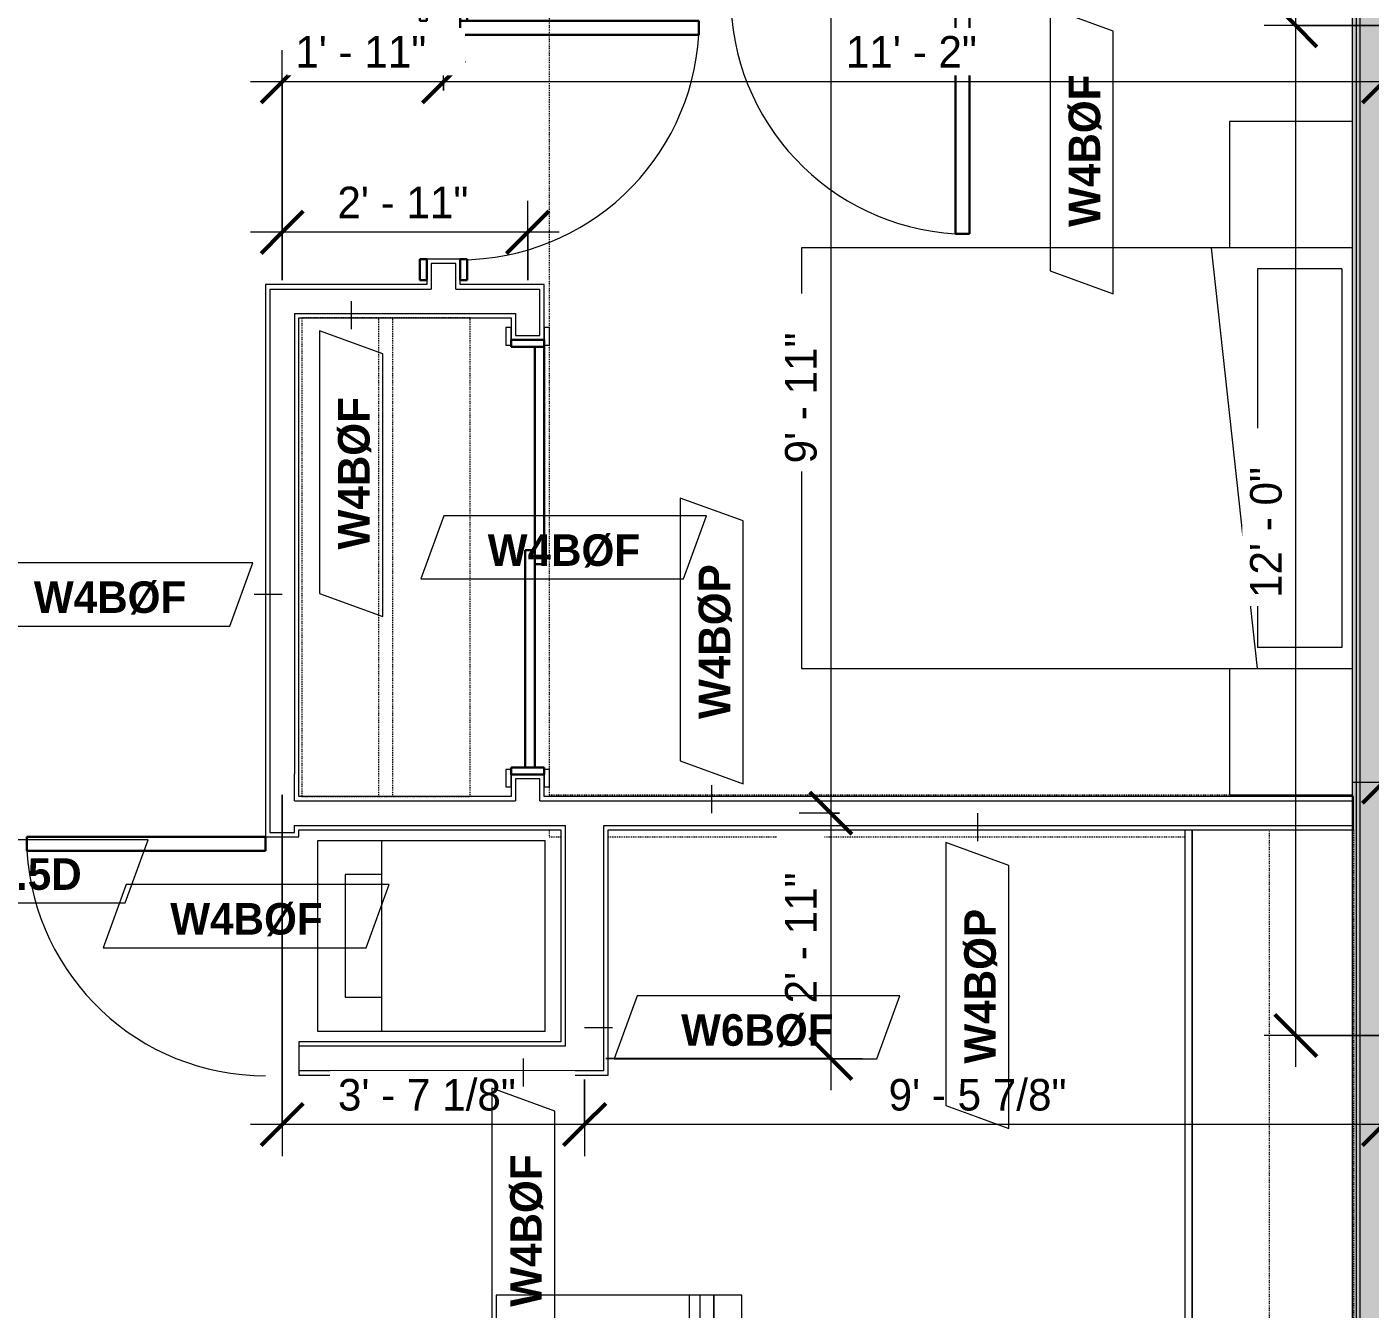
# Model space of a CAD drawing. Header units: inches. Extents: x -4010 to -1872, y 9846 to 12241.
# Drawn here: x -2706.5 to -2515, y 11378.5 to 11561.4 of the extents above; entities that cross this region are included whole.
import ezdxf

# ---------------------------------------------------------------- set-up
doc = ezdxf.new("R2010")
doc.units = ezdxf.units.IN
doc.header["$MEASUREMENT"] = 0
doc.linetypes.add('Dash', pattern=[0.25, 0.125, -0.125])
for name, color, linetype, lineweight in [('0-1', 7, 'Continuous', 5), ('A-ANNO-DIMS', 211, 'Continuous', 9), ('A-ANNO-DIMS-48', 211, 'Continuous', 9), ('A-DOOR-3', 31, 'Continuous', 9), ('A-DOOR-4', 31, 'Continuous', 30), ('A-DOOR-FRAM-3', 31, 'Continuous', 30), ('A-WALL', 113, 'Continuous', 18), ('A-WALL-2', 250, 'Continuous', 18), ('A-WALL-3', 113, 'Continuous', 9), ('A-WALL-IDEN', 211, 'Continuous', 9), ('I-FURN', 30, 'Continuous', 9), ('I-FURN-HDLN', 30, 'Dash', 9), ('I-WALL-1', 21, 'Continuous', 18), ('I-WALL-2', 241, 'Continuous', 5), ('I-WALL-3', 7, 'Continuous', 9), ('P-SANR-FIXT', 6, 'Continuous', 9), ('Q-CASE', 31, 'Continuous', 9), ('Q-CASE-HDLN', 31, 'Dash', 9)]:
    doc.layers.add(name, color=color, linetype=linetype, lineweight=lineweight)
doc.styles.add('Century Gothic', font='ufonts.com_century-gothic.ttf', dxfattribs={"height": 4.5})
doc.styles.add('Century Gothic_B', font='GOTHICB.TTF', dxfattribs={"height": 4.5})
doc.dimstyles.new('OD_1__HACK_2', dxfattribs={"dimscale": 12, "dimtxt": 4.698757, "dimasz": 0.5, "dimexe": 0.375, "dimexo": 0.25, "dimgap": 0.0625, "dimtad": 1, "dimdec": 4, "dimrnd": 0.0625, "dimzin": 3, "dimdsep": 46, "dimlunit": 4, "dimtxsty": 'Century Gothic', "dimblk1": 'OBLIQUE', "dimblk2": 'OBLIQUE', "dimsah": 1, "dimcen": 0.09, "dimdle": 0.375, "dimazin": 0, "dimtfac": 1, "dimtdec": 4, "dimtix": 1, "dimtmove": 0, "dimatfit": 3, "dimfxl": 1, "dimtvp": 1, "dimtfill": 1, "dimfrac": 2, "dimtolj": 1, "dimtzin": 0, "dimarcsym": 2})

# ---------------------------------------------------------------- blocks, each defined once
blk = doc.blocks.new('CTR - 1st Phase - Common Walls_rvt-1-UNITS PLANS - 3RD FLOOR')
at = {"layer": 'I-WALL-1'}
blk.add_hatch(color=256, dxfattribs=at).paths.add_polyline_path([(-2517.56, 11255.64), (-2516.94, 11255.64), (-2516.94, 11640.61), (-2517.56, 11640.61), (-2517.56, 11268)], flags=0)
at = {"layer": 'I-WALL-2'}
for points in [[(-2516.44, 11255.64), (-2516.44, 11641.24), (-2516.94, 11641.24), (-2516.94, 11255.64)], [(-2510.94, 11255.64), (-2510.94, 11641.24), (-2516.44, 11641.24), (-2516.44, 11255.64)]]:
    blk.add_hatch(color=256, dxfattribs=at).paths.add_polyline_path(points, flags=0)
at = {"layer": 'A-WALL-2'}
for p, q in [((-2516.94, 11255.64), (-2516.94, 11640.61)), ((-2516.44, 11255.64), (-2516.44, 11640.61))]:
    blk.add_line(p, q, dxfattribs=at)
at = {"layer": 'I-WALL-3'}
blk.add_line((-2517.56, 11604.49), (-2517.56, 11255.64), dxfattribs=at)
blk = doc.blocks.new('Couch-Both_Arms-Generic - 1-1352606-UNITS PLANS - 3RD FLOOR')
at = {"layer": 'I-FURN'}
for p, q in [((42, 17.5), (-42, 17.5)), ((-42, 17.5), (-42, 13.5)), ((42, 13.5), (42, 17.5)), ((-42, 13.5), (42, 13.5)), ((42, 13.5), (-42, 13.5)), ((-42, 13.5), (-42, 10)), ((42, 10), (42, 13.5)), ((-42, 11.5), (42, 11.5)), ((-42, 10), (-42, -17.5)), ((-42, 10), (42, 10)), ((-36, -17.5), (-36, 10)), ((36, 10), (36, -17.5)), ((42, -17.5), (42, 10)), ((-42, -17.5), (-36, -17.5)), ((-36, -17.5), (-36, -18.5)), ((-36, -18.5), (36, -18.5)), ((36, -18.5), (36, -17.5)), ((36, -17.5), (42, -17.5))]:
    blk.add_line(p, q, dxfattribs=at)
blk = doc.blocks.new('SLIDING - FLUSH - 5-0 x 6-8-3934327-UNITS PLANS - 3RD FLOOR')
at = {"layer": 'A-DOOR-3'}
for p, q in [((-30.25, 3), (-32.75, 3)), ((-32.75, 3), (-32.75, 2.25)), ((-32.75, 2.25), (-30.25, 2.25)), ((-30.25, 2.25), (-30.25, 3)), ((30.25, 3), (30.25, 2.25)), ((32.75, 3), (30.25, 3)), ((30.25, 2.25), (32.75, 2.25)), ((32.75, 2.25), (32.75, 3)), ((-30.25, -2.5), (-32.75, -2.5)), ((-32.75, -2.5), (-32.75, -3.25)), ((-32.75, -3.25), (-30.25, -3.25)), ((-30.25, -3.25), (-30.25, -2.5)), ((32.75, -2.5), (30.25, -2.5)), ((30.25, -2.5), (30.25, -3.25)), ((30.25, -3.25), (32.75, -3.25)), ((32.75, -3.25), (32.75, -2.5))]:
    blk.add_line(p, q, dxfattribs=at)
at = {"layer": 'A-DOOR-4'}
for p, q in [((1, 2.25), (-30, 2.25)), ((-30, 2.25), (-30, 0.88)), ((1, 0.88), (1, 2.25)), ((-30, 0.88), (1, 0.88)), ((30, 0.88), (-1, 0.88)), ((-1, 0.88), (-1, -0.5)), ((30, -0.5), (30, 0.88)), ((-1, -0.5), (30, -0.5))]:
    blk.add_line(p, q, dxfattribs=at)
at = {"layer": 'A-DOOR-FRAM-3'}
for p, q in [((-30, 2.25), (-31, 2.25)), ((-31, 2.25), (-31, -2.5)), ((-30, -2.5), (-30, 2.25)), ((31, 2.25), (30, 2.25)), ((30, 2.25), (30, -2.5)), ((31, -2.5), (31, 2.25)), ((-31, -2.5), (-30, -2.5)), ((30, -2.5), (31, -2.5))]:
    blk.add_line(p, q, dxfattribs=at)
blk = doc.blocks.new('SWING - SINGLE - FLUSH - 2-10 x 6-8 - PRIVACY-3199405-UNITS PLANS - 3RD FLOOR')
at = {"layer": 'A-DOOR-3'}
blk.add_arc((17, -2.37), 34.07, 180, 266.6343, dxfattribs=at)
at = {"layer": 'A-DOOR-4'}
for p, q in [((15, -2.37), (15, -36.38)), ((17, -2.37), (15, -2.37)), ((17, -2.37), (17, -36.38)), ((17, -36.38), (15, -36.38))]:
    blk.add_line(p, q, dxfattribs=at)
at = {"layer": 'A-DOOR-FRAM-3'}
for p, q in [((-20, 2.38), (-20, 3.38)), ((-20, 3.38), (-17, 3.38)), ((-17, 2.38), (-20, 2.38)), ((-17, 3.38), (-17, 2.38)), ((17, 2.38), (17, 3.38)), ((17, 3.38), (20, 3.38)), ((20, 2.38), (17, 2.38)), ((20, 3.38), (20, 2.38)), ((-20, -2.37), (-17, -2.37)), ((-20, -3.37), (-20, -2.37)), ((-17, -3.37), (-20, -3.37)), ((-17, -2.37), (-17, -3.37)), ((17, -2.37), (20, -2.37)), ((17, -3.37), (17, -2.37)), ((20, -3.37), (17, -3.37)), ((20, -2.37), (20, -3.37))]:
    blk.add_line(p, q, dxfattribs=at)
blk = doc.blocks.new('OD_CW_Closet - OD_CW_Closet-3786619-UNITS PLANS - 3RD FLOOR')
at = {"layer": 'Q-CASE-HDLN'}
for p, q in [((68.99, 24), (0.74, 24)), ((0.74, 24), (0.74, 0)), ((68.99, 0), (68.99, 24)), ((0.74, 13), (68.99, 13)), ((0.74, 11), (68.99, 11)), ((0.74, 0), (68.99, 0))]:
    blk.add_line(p, q, dxfattribs=at)
blk = doc.blocks.new('SWING - SINGLE - FLUSH - 34_ x 80_ - OFFSET PIVOT DOOR AT WASHER_DRYER-3629691-UNITS PLANS - 3RD FLOOR')
at = {"layer": 'A-DOOR-3'}
blk.add_arc((17, 2.37), 34.07, 93.3657, 180, dxfattribs=at)
at = {"layer": 'A-DOOR-4'}
for p, q in [((15, 2.37), (15, 36.38)), ((17, 36.38), (15, 36.38)), ((17, 2.37), (17, 36.38)), ((17, 2.37), (15, 2.37))]:
    blk.add_line(p, q, dxfattribs=at)
blk = doc.blocks.new('Bed-Standard - Queen 60_ x 79_-V40-UNITS PLANS - 3RD FLOOR')
at = {"layer": 'I-FURN'}
for p, q in [((-19.31, 37.2), (-19.31, -41.3)), ((40.69, -41.3), (40.69, 37.2)), ((-16.31, 35.7), (-16.31, 23.7)), ((-16.31, 35.7), (37.69, 35.7)), ((37.69, 35.7), (37.69, 23.7)), ((40.69, 23.7), (-19.31, 17.13)), ((-16.31, 23.7), (37.69, 23.7)), ((-19.31, -41.3), (40.69, -41.3))]:
    blk.add_line(p, q, dxfattribs=at)
at = {"layer": 'I-FURN-HDLN'}
for p, q in [((58.69, -77.3), (58.69, 37.2)), ((64.69, -68.86), (64.69, 13.39)), ((-55.31, -17.36), (-55.31, -51.36)), ((64.69, -77.3), (64.69, -75.61)), ((-55.31, -77.3), (-7.94, -77.3)), ((-5.44, -77.3), (55.06, -77.3)), ((57.56, -77.3), (58.94, -77.3)), ((63.69, -77.3), (64.69, -77.3))]:
    blk.add_line(p, q, dxfattribs=at)
blk = doc.blocks.new('Stacked Washer and Dryer - 26_x25_ - Private-3627842-UNITS PLANS - 3RD FLOOR')
at = {"layer": 'P-SANR-FIXT'}
for p, q in [((0, 13.625), (32.4375, 13.625)), ((0, 13.625), (0, -13.625)), ((23.34375, -13.625), (23.34375, 13.625)), ((32.4375, 13.625), (32.4375, -13.625)), ((28.53125, 8.75), (23.34375, 8.75)), ((28.53125, -8.75), (28.53125, 8.75)), ((23.34375, -8.75), (28.53125, -8.75)), ((32.4375, -13.625), (0, -13.625))]:
    blk.add_line(p, q, dxfattribs=at)
blk = doc.blocks.new('Table-Night Stand - 18_ x 18_ x 24_-V41-UNITS PLANS - 3RD FLOOR')
at = {"layer": 'I-FURN'}
for p, q in [((18.15, 0), (18.15, 17.5)), ((0.15, 0), (18.15, 0))]:
    blk.add_line(p, q, dxfattribs=at)
blk = doc.blocks.new('Table-Night Stand - 18_ x 18_ x 24_-V42-UNITS PLANS - 3RD FLOOR')
at = {"layer": 'I-FURN'}
for p, q in [((0.15, 17.5), (0.15, 0)), ((0.15, 0), (18.15, 0))]:
    blk.add_line(p, q, dxfattribs=at)
blk = doc.blocks.new('OD_CW_Base Cabinet - OD_CW_Base Cabinet-V48-UNITS PLANS - 3RD FLOOR')
at = {"layer": 'Q-CASE'}
for p, q in [((0.74, -23.81), (0.74, 0)), ((0.74, 0), (191.34, 0)), ((0.74, -1), (0.74, 0)), ((0.74, 0), (191.34, 0)), ((191.34, -1), (0.74, -1)), ((0.74, -23.81), (0.74, -1)), ((0.74, -1), (191.34, -1))]:
    blk.add_line(p, q, dxfattribs=at)
blk = doc.blocks.new('OD_CW_Upper Cabinet - OD_CW_Upper Cabinet-3856839-UNITS PLANS - 3RD FLOOR')
at = {"layer": 'Q-CASE-HDLN'}
for p, q in [((0.74, -24), (0.74, -12)), ((0.74, -12), (191.34, -12)), ((191.34, -12), (191.34, -24)), ((191.34, -24), (0.74, -24))]:
    blk.add_line(p, q, dxfattribs=at)
blk = doc.blocks.new('DIMBLOCK13-UNITS PLANS - 3RD FLOOR')
at = {"layer": 'A-ANNO-DIMS-48'}
for p, q in [((-2513.12, 11525.48), (-2513.12, 11449.16)), ((-2513.12, 11453.66), (-2513.12, 11525.48)), ((-2435.94, 11454.91), (-2435.94, 11449.16)), ((-2435.94, 11453.66), (-2435.94, 11454.91)), ((-2517.62, 11453.66), (-2435.94, 11453.66))]:
    blk.add_line(p, q, dxfattribs=at)
at = {"layer": 'A-ANNO-DIMS-48', "lineweight": 50}
for p, q in [((-2513.12, 11453.66), (-2510.12, 11456.66)), ((-2435.94, 11453.66), (-2432.94, 11456.66)), ((-2513.12, 11453.66), (-2516.12, 11450.66)), ((-2435.94, 11453.66), (-2438.94, 11450.66))]:
    blk.add_line(p, q, dxfattribs=at)
at = {"layer": 'A-ANNO-DIMS-48', "color": 0, "insert": (-2489.89, 11460.18), "char_height": 4.5, "width": 36.8741, "attachment_point": 1, "line_spacing_factor": 0.984502, "style": 'Century Gothic', "bg_fill": 3, "box_fill_scale": 1.25, "bg_fill_color": 256, "bg_fill_true_color": 13158600, "bg_fill_transparency": 0}
blk.add_mtext('6\' - 5 3/16"', dxfattribs=at)
blk = doc.blocks.new('_Oblique')
at = {"color": 0, "linetype": 'ByBlock', "lineweight": -2}
blk.add_line((-0.5, -0.5), (0.5, 0.5), dxfattribs=at)
blk = doc.blocks.new('DIMBLOCK15-UNITS PLANS - 3RD FLOOR')
at = {"layer": 'A-ANNO-DIMS-48'}
for p, q in [((-2525.61, 11413.05), (-2525.61, 11566.05)), ((-2511.69, 11561.55), (-2530.11, 11561.55)), ((-2525.61, 11561.55), (-2511.69, 11561.55)), ((-2511.69, 11417.55), (-2530.11, 11417.55)), ((-2525.61, 11417.55), (-2511.69, 11417.55))]:
    blk.add_line(p, q, dxfattribs=at)
at = {"layer": 'A-ANNO-DIMS-48', "lineweight": 50}
for p, q in [((-2525.61, 11561.55), (-2528.61, 11564.55)), ((-2525.61, 11561.55), (-2522.61, 11558.55)), ((-2525.61, 11417.55), (-2528.61, 11420.55)), ((-2525.61, 11417.55), (-2522.61, 11414.55))]:
    blk.add_line(p, q, dxfattribs=at)
at = {"layer": 'A-ANNO-DIMS-48', "color": 0, "insert": (-2532.13, 11479.93), "char_height": 4.5, "width": 23.091, "attachment_point": 1, "rotation": 90, "line_spacing_factor": 0.984502, "style": 'Century Gothic', "bg_fill": 3, "box_fill_scale": 1.25, "bg_fill_color": 256, "bg_fill_true_color": 13158600, "bg_fill_transparency": 0}
blk.add_mtext('12\' - 0"', dxfattribs=at)
blk = doc.blocks.new('DIMBLOCK133-UNITS PLANS - 3RD FLOOR')
at = {"layer": 'A-ANNO-DIMS-48', "lineweight": 50}
for p, q in [((-2591.91, 11568.24), (-2594.91, 11571.24)), ((-2591.91, 11568.24), (-2588.91, 11565.24)), ((-2591.91, 11449.24), (-2594.91, 11452.24)), ((-2591.91, 11449.24), (-2588.91, 11446.24))]:
    blk.add_line(p, q, dxfattribs=at)
at = {"layer": 'A-ANNO-DIMS-48'}
for p, q in [((-2590.66, 11568.24), (-2596.41, 11568.24)), ((-2591.91, 11568.24), (-2591.91, 11449.24)), ((-2591.91, 11568.24), (-2590.66, 11568.24)), ((-2590.66, 11449.24), (-2596.41, 11449.24)), ((-2591.91, 11449.24), (-2590.66, 11449.24))]:
    blk.add_line(p, q, dxfattribs=at)
at = {"layer": 'A-ANNO-DIMS-48', "color": 0, "insert": (-2598.43, 11499.12), "char_height": 4.5, "width": 23.091, "attachment_point": 1, "rotation": 90, "line_spacing_factor": 0.984502, "style": 'Century Gothic', "bg_fill": 3, "box_fill_scale": 1.25, "bg_fill_color": 256, "bg_fill_true_color": 13158600, "bg_fill_transparency": 0}
blk.add_mtext('9\' - 11"', dxfattribs=at)
blk = doc.blocks.new('DIMBLOCK134-UNITS PLANS - 3RD FLOOR')
at = {"layer": 'A-ANNO-DIMS-48', "lineweight": 50}
for p, q in [((-2591.91, 11449.24), (-2594.91, 11452.24)), ((-2591.91, 11449.24), (-2588.91, 11446.24)), ((-2591.91, 11414.24), (-2594.91, 11417.24)), ((-2591.91, 11414.24), (-2588.91, 11411.24))]:
    blk.add_line(p, q, dxfattribs=at)
at = {"layer": 'A-ANNO-DIMS-48'}
for p, q in [((-2590.66, 11449.24), (-2596.41, 11449.24)), ((-2591.91, 11449.24), (-2591.91, 11409.74)), ((-2591.91, 11449.24), (-2590.66, 11449.24)), ((-2624, 11414.24), (-2587.41, 11414.24)), ((-2591.91, 11414.24), (-2624, 11414.24))]:
    blk.add_line(p, q, dxfattribs=at)
at = {"layer": 'A-ANNO-DIMS-48', "color": 0, "insert": (-2598.43, 11422.12), "char_height": 4.5, "width": 23.091, "attachment_point": 1, "rotation": 90, "line_spacing_factor": 0.984502, "style": 'Century Gothic', "bg_fill": 3, "box_fill_scale": 1.25, "bg_fill_color": 256, "bg_fill_true_color": 13158600, "bg_fill_transparency": 0}
blk.add_mtext('2\' - 11"', dxfattribs=at)
blk = doc.blocks.new('DIMBLOCK135-UNITS PLANS - 3RD FLOOR')
at = {"layer": 'A-ANNO-DIMS-48'}
for p, q in [((-2670.12, 11525.24), (-2670.12, 11536.58)), ((-2635.12, 11525.24), (-2635.12, 11536.58)), ((-2630.62, 11532.08), (-2674.62, 11532.08)), ((-2670.12, 11532.08), (-2670.12, 11525.24)), ((-2635.12, 11532.08), (-2635.12, 11525.24))]:
    blk.add_line(p, q, dxfattribs=at)
at = {"layer": 'A-ANNO-DIMS-48', "lineweight": 50}
for p, q in [((-2670.12, 11532.08), (-2667.12, 11535.08)), ((-2635.12, 11532.08), (-2632.12, 11535.08)), ((-2670.12, 11532.08), (-2673.12, 11529.08)), ((-2635.12, 11532.08), (-2638.12, 11529.08))]:
    blk.add_line(p, q, dxfattribs=at)
at = {"layer": 'A-ANNO-DIMS-48', "color": 0, "insert": (-2662.25, 11538.59), "char_height": 4.5, "width": 23.091, "attachment_point": 1, "line_spacing_factor": 0.984502, "style": 'Century Gothic', "bg_fill": 3, "box_fill_scale": 1.25, "bg_fill_color": 256, "bg_fill_true_color": 13158600, "bg_fill_transparency": 0}
blk.add_mtext('2\' - 11"', dxfattribs=at)
blk = doc.blocks.new('DIMBLOCK136-UNITS PLANS - 3RD FLOOR')
at = {"layer": 'A-ANNO-DIMS-48'}
for p, q in [((-2627, 11411.24), (-2627, 11400.33)), ((-2627, 11404.83), (-2627, 11411.24)), ((-2513.12, 11403.58), (-2513.12, 11409.33)), ((-2508.62, 11404.83), (-2627, 11404.83)), ((-2513.12, 11404.83), (-2513.12, 11403.58))]:
    blk.add_line(p, q, dxfattribs=at)
at = {"layer": 'A-ANNO-DIMS-48', "lineweight": 50}
for p, q in [((-2627, 11404.83), (-2624, 11407.83)), ((-2513.12, 11404.83), (-2510.12, 11407.83)), ((-2627, 11404.83), (-2630, 11401.83)), ((-2513.12, 11404.83), (-2516.12, 11401.83))]:
    blk.add_line(p, q, dxfattribs=at)
at = {"layer": 'A-ANNO-DIMS-48', "color": 0, "insert": (-2583.67, 11411.34), "char_height": 4.5, "width": 32.6676, "attachment_point": 1, "line_spacing_factor": 0.984502, "style": 'Century Gothic', "bg_fill": 3, "box_fill_scale": 1.25, "bg_fill_color": 256, "bg_fill_true_color": 13158600, "bg_fill_transparency": 0}
blk.add_mtext('9\' - 5 7/8"', dxfattribs=at)
blk = doc.blocks.new('DIMBLOCK137-UNITS PLANS - 3RD FLOOR')
at = {"layer": 'A-ANNO-DIMS-48'}
for p, q in [((-2670.12, 11451.86), (-2670.12, 11400.33)), ((-2670.12, 11404.83), (-2670.12, 11451.86)), ((-2627, 11411.24), (-2627, 11400.33)), ((-2627, 11404.83), (-2627, 11411.24)), ((-2627, 11404.83), (-2674.62, 11404.83))]:
    blk.add_line(p, q, dxfattribs=at)
at = {"layer": 'A-ANNO-DIMS-48', "lineweight": 50}
for p, q in [((-2670.12, 11404.83), (-2667.12, 11407.83)), ((-2627, 11404.83), (-2624, 11407.83)), ((-2670.12, 11404.83), (-2673.12, 11401.83)), ((-2627, 11404.83), (-2630, 11401.83))]:
    blk.add_line(p, q, dxfattribs=at)
at = {"layer": 'A-ANNO-DIMS-48', "color": 0, "insert": (-2662.17, 11411.34), "char_height": 4.5, "width": 32.6676, "attachment_point": 1, "line_spacing_factor": 0.984502, "style": 'Century Gothic', "bg_fill": 3, "box_fill_scale": 1.25, "bg_fill_color": 256, "bg_fill_true_color": 13158600, "bg_fill_transparency": 0}
blk.add_mtext('3\' - 7 1/8"', dxfattribs=at)
blk = doc.blocks.new('DIMBLOCK138-UNITS PLANS - 3RD FLOOR')
at = {"layer": 'A-ANNO-DIMS-48'}
for p, q in [((-2647.12, 11552.32), (-2647.12, 11558.06)), ((-2513.12, 11552.32), (-2513.12, 11558.06)), ((-2508.62, 11553.56), (-2647.12, 11553.56)), ((-2647.12, 11553.56), (-2647.12, 11552.32)), ((-2513.12, 11553.56), (-2513.12, 11552.32))]:
    blk.add_line(p, q, dxfattribs=at)
at = {"layer": 'A-ANNO-DIMS-48', "lineweight": 50}
for p, q in [((-2647.12, 11553.56), (-2644.12, 11556.56)), ((-2513.12, 11553.56), (-2510.12, 11556.56)), ((-2647.12, 11553.56), (-2650.12, 11550.56)), ((-2513.12, 11553.56), (-2516.12, 11550.56))]:
    blk.add_line(p, q, dxfattribs=at)
at = {"layer": 'A-ANNO-DIMS-48', "color": 0, "insert": (-2589.75, 11560.08), "char_height": 4.5, "width": 23.091, "attachment_point": 1, "line_spacing_factor": 0.984502, "style": 'Century Gothic', "bg_fill": 3, "box_fill_scale": 1.25, "bg_fill_color": 256, "bg_fill_true_color": 13158600, "bg_fill_transparency": 0}
blk.add_mtext('11\' - 2"', dxfattribs=at)
blk = doc.blocks.new('DIMBLOCK139-UNITS PLANS - 3RD FLOOR')
at = {"layer": 'A-ANNO-DIMS-48'}
for p, q in [((-2670.12, 11525.24), (-2670.12, 11558.06)), ((-2647.12, 11552.32), (-2647.12, 11558.06)), ((-2647.12, 11553.56), (-2674.62, 11553.56)), ((-2670.12, 11553.56), (-2670.12, 11525.24)), ((-2647.12, 11553.56), (-2647.12, 11552.32))]:
    blk.add_line(p, q, dxfattribs=at)
at = {"layer": 'A-ANNO-DIMS-48', "lineweight": 50}
for p, q in [((-2670.12, 11553.56), (-2667.12, 11556.56)), ((-2647.12, 11553.56), (-2644.12, 11556.56)), ((-2670.12, 11553.56), (-2673.12, 11550.56)), ((-2647.12, 11553.56), (-2650.12, 11550.56))]:
    blk.add_line(p, q, dxfattribs=at)
at = {"layer": 'A-ANNO-DIMS-48', "color": 0, "insert": (-2668.25, 11560.08), "char_height": 4.5, "width": 23.091, "attachment_point": 1, "line_spacing_factor": 0.984502, "style": 'Century Gothic', "bg_fill": 3, "box_fill_scale": 1.25, "bg_fill_color": 256, "bg_fill_true_color": 13158600, "bg_fill_transparency": 0}
blk.add_mtext('1\' - 11"', dxfattribs=at)
blk = doc.blocks.new('Wall Tag - Arch Wall-3956453-UNITS PLANS - 3RD FLOOR')
at = {"layer": 'A-WALL-IDEN'}
for p, q in [((-0.3561, 0.0937), (-0.4244, -0.0937)), ((0.4244, 0.0937), (-0.3561, 0.0937)), ((0.3561, -0.0937), (0.4244, 0.0937)), ((-0.4244, -0.0937), (0.3561, -0.0937))]:
    blk.add_line(p, q, dxfattribs=at)

msp = doc.modelspace()

# ---------------------------------------------------------------- linework, layer by layer
at = {"layer": 'A-WALL'}
for p, q in [((-2645.37374, 11527.61899), (-2648.87374, 11527.61899)), ((-2648.87374, 11527.61899), (-2648.87374, 11523.99399)), ((-2645.37374, 11523.99399), (-2645.37374, 11527.61899)), ((-2671.87374, 11523.99399), (-2671.87374, 11454.8644)), ((-2671.87374, 11523.99399), (-2648.87374, 11523.99399)), ((-2645.37374, 11523.99399), (-2633.37374, 11523.99399)), ((-2633.37374, 11517.36899), (-2633.37374, 11523.99399)), ((-2668.37374, 11520.49399), (-2668.37374, 11454.8644)), ((-2668.37374, 11520.49399), (-2636.87374, 11520.49399)), ((-2636.87374, 11520.49399), (-2636.87374, 11517.36899)), ((-2636.87374, 11517.36899), (-2633.37374, 11517.36899)), ((-2671.87374, 11454.8644), (-2671.87374, 11446.49399)), ((-2668.37374, 11450.99399), (-2668.37374, 11454.8644)), ((-2636.87374, 11454.11899), (-2636.87374, 11450.99399)), ((-2633.37374, 11454.11899), (-2636.87374, 11454.11899)), ((-2633.37374, 11450.99399), (-2633.37374, 11454.11899)), ((-2668.37374, 11450.99399), (-2636.87374, 11450.99399)), ((-2633.37374, 11450.99399), (-2517.37374, 11450.99399)), ((-2671.87374, 11446.49399), (-2668.37374, 11446.49399)), ((-2668.37374, 11446.49399), (-2668.37374, 11447.49399)), ((-2668.37374, 11447.49399), (-2629.74874, 11447.49399)), ((-2629.74874, 11415.99399), (-2629.74874, 11447.49399)), ((-2624.24874, 11447.49399), (-2517.37374, 11447.49399)), ((-2624.24874, 11412.49399), (-2624.24874, 11447.49399)), ((-2629.74874, 11415.99399), (-2667.74874, 11415.99399)), ((-2624.24874, 11412.49399), (-2667.74874, 11412.49399))]:
    msp.add_line(p, q, dxfattribs=at)
at = {"layer": 'A-WALL-3'}
for p, q in [((-2649.49874, 11528.24399), (-2649.49874, 11524.61899)), ((-2644.74874, 11528.24399), (-2649.49874, 11528.24399)), ((-2644.74874, 11524.61899), (-2644.74874, 11528.24399)), ((-2672.49874, 11524.61899), (-2672.49874, 11454.8644)), ((-2649.49874, 11524.61899), (-2672.49874, 11524.61899)), ((-2632.74874, 11524.61899), (-2644.74874, 11524.61899)), ((-2632.74874, 11516.74399), (-2632.74874, 11524.61899)), ((-2667.74874, 11454.8644), (-2667.74874, 11519.86899)), ((-2667.74874, 11519.86899), (-2637.49874, 11519.86899)), ((-2637.49874, 11519.86899), (-2637.49874, 11516.74399)), ((-2637.49874, 11516.74399), (-2632.74874, 11516.74399)), ((-2672.49874, 11454.8644), (-2672.49874, 11445.86899)), ((-2667.74874, 11451.61899), (-2667.74874, 11454.8644)), ((-2637.49874, 11454.74399), (-2637.49874, 11451.61899)), ((-2632.74874, 11454.74399), (-2637.49874, 11454.74399)), ((-2632.74874, 11451.61899), (-2632.74874, 11454.74399)), ((-2637.49874, 11451.61899), (-2667.74874, 11451.61899)), ((-2517.37374, 11451.61899), (-2632.74874, 11451.61899)), ((-2517.37374, 11446.86899), (-2517.37374, 11451.61899)), ((-2667.74874, 11445.86899), (-2667.74874, 11446.86899)), ((-2667.74874, 11446.86899), (-2630.37374, 11446.86899)), ((-2630.37374, 11446.86899), (-2630.37374, 11416.61899)), ((-2623.62374, 11446.86899), (-2517.37374, 11446.86899)), ((-2623.62374, 11411.86899), (-2623.62374, 11446.86899)), ((-2672.49874, 11445.86899), (-2667.74874, 11445.86899)), ((-2630.37374, 11416.61899), (-2667.74874, 11416.61899)), ((-2667.74874, 11416.61899), (-2667.74874, 11411.86899)), ((-2667.74874, 11411.86899), (-2623.62374, 11411.86899))]:
    msp.add_line(p, q, dxfattribs=at)
at = {"layer": 'A-WALL-IDEN'}
for p, q in [((-2670.12374, 11480.42766), (-2674.10104, 11480.42766)), ((-2571.0123, 11449.24399), (-2571.0123, 11445.26668))]:
    msp.add_line(p, q, dxfattribs=at)

# ---------------------------------------------------------------- block references
at = {"layer": '0-1'}
msp.add_blockref('CTR - 1st Phase - Common Walls_rvt-1-UNITS PLANS - 3RD FLOOR', (0, 0), dxfattribs=at)
at = {"layer": 'A-DOOR-3'}
msp.add_blockref('SWING - SINGLE - FLUSH - 2-10 x 6-8 - PRIVACY-3199405-UNITS PLANS - 3RD FLOOR', (-2589.12374, 11568.24399), dxfattribs=at)
for name, p, rotation in [('SWING - SINGLE - FLUSH - 2-10 x 6-8 - PRIVACY-3199405-UNITS PLANS - 3RD FLOOR', (-2647.12374, 11545.24399), 90.00000000003253), ('SLIDING - FLUSH - 5-0 x 6-8-3934327-UNITS PLANS - 3RD FLOOR', (-2634.99874, 11485.74399), 270.0000000000442), ('SWING - SINGLE - FLUSH - 34_ x 80_ - OFFSET PIVOT DOOR AT WASHER_DRYER-3629691-UNITS PLANS - 3RD FLOOR', (-2670.12374, 11428.86899), 89.99999999997807)]:
    msp.add_blockref(name, p, dxfattribs=dict(at, rotation=rotation))
at = {"layer": 'A-WALL-IDEN', "xscale": 47.99999999999997, "yscale": 47.99999999999997, "zscale": 47.99999999999997, "rotation": 89.99999999999991}
for p in [(-2660.28821, 11497.66912), (-2608.87515, 11473.81885)]:
    msp.add_blockref('Wall Tag - Arch Wall-3956453-UNITS PLANS - 3RD FLOOR', p, dxfattribs=at)
at = {"layer": 'A-WALL-IDEN', "xscale": 47.99999999999997, "yscale": 47.99999999999997, "zscale": 47.99999999999997}
for p in [(-2629.99671, 11487.13832), (-2694.6986, 11480.42766), (-2709.59671, 11440.9394)]:
    msp.add_blockref('Wall Tag - Arch Wall-3956453-UNITS PLANS - 3RD FLOOR', p, dxfattribs=at)
at = {"layer": 'I-FURN'}
for name, p, rotation in [('Bed-Standard - Queen 60_ x 79_-V40-UNITS PLANS - 3RD FLOOR', (-2554.76474, 11510.55751), 270.0000000000284), ('Table-Night Stand - 18_ x 18_ x 24_-V42-UNITS PLANS - 3RD FLOOR', (-2535.05982, 11548.01598), 270.0000000000284), ('Table-Night Stand - 18_ x 18_ x 24_-V41-UNITS PLANS - 3RD FLOOR', (-2535.05982, 11470.01598), 270.0000000000284), ('Couch-Both_Arms-Generic - 1-1352606-UNITS PLANS - 3RD FLOOR', (-2622.09874, 11338.51918), 269.9999999999797)]:
    msp.add_blockref(name, p, dxfattribs=dict(at, rotation=rotation))
at = {"layer": 'P-SANR-FIXT', "rotation": 180}
msp.add_blockref('Stacked Washer and Dryer - 26_x25_ - Private-3627842-UNITS PLANS - 3RD FLOOR', (-2632.62374, 11431.74399), dxfattribs=at)
at = {"layer": 'Q-CASE'}
for name, p, rotation in [('OD_CW_Closet - OD_CW_Closet-3786619-UNITS PLANS - 3RD FLOOR', (-2643.33506, 11450.88128), 90.00000000002026), ('OD_CW_Base Cabinet - OD_CW_Base Cabinet-V48-UNITS PLANS - 3RD FLOOR', (-2541.37374, 11255.53128), 90.0000000000046), ('OD_CW_Upper Cabinet - OD_CW_Upper Cabinet-3856839-UNITS PLANS - 3RD FLOOR', (-2541.37374, 11255.53128), 89.9999999999841)]:
    msp.add_blockref(name, p, dxfattribs=dict(at, rotation=rotation))

# ---------------------------------------------------------------- texts
at = {"layer": 'A-WALL-IDEN', "char_height": 4.5, "attachment_point": 1, "rotation": 90, "style": 'Century Gothic_B'}
for s, insert, width in [('W4BØF', (-2662.15951, 11486.84524), 26.058), ('W4BØP', (-2610.74645, 11462.67371), 26.8155)]:
    msp.add_mtext(s, dxfattribs=dict(at, insert=insert, width=width))
at = {"layer": 'A-WALL-IDEN', "char_height": 4.5, "attachment_point": 1, "style": 'Century Gothic_B'}
for s, insert, width in [('W4BØF', (-2640.82059, 11489.00962), 26.058), ('W4BØF', (-2705.52248, 11482.29896), 26.058), ('W6P.5D', (-2721.11036, 11442.8107), 27.7245)]:
    msp.add_mtext(s, dxfattribs=dict(at, insert=insert, width=width))

# ---------------------------------------------------------------- next in the draw order: dimensions: what is measured, and where the dimension line sits
at = {"layer": 'A-ANNO-DIMS'}
dim = msp.add_linear_dim(base=(-2591.90723, 11449.24399), p1=(-2587.66459, 11568.24399), p2=(-2587.66459, 11449.24399), angle=90, dimstyle='OD_1__HACK_2', override={"dimpost": '<>', "dimfxl": 119}, dxfattribs=at)
dim.commit()
dim.dimension.update_dxf_attribs({"geometry": 'DIMBLOCK133-UNITS PLANS - 3RD FLOOR', "text_midpoint": (-2595.02042, 11508.74399)})
for base, p1, p2, override, picture, middle in [((-2670.12374, 11532.07653), (-2635.12374, 11522.24399), (-2670.12374, 11522.24399), {"dimpost": '<>', "dimfxl": 35}, 'DIMBLOCK135-UNITS PLANS - 3RD FLOOR', (-2652.62374, 11535.13313)), ((-2435.93624, 11453.664), (-2513.12374, 11528.4769), (-2435.93624, 11457.90664), {"dimpost": '<>', "dimfxl": 104.585235}, 'DIMBLOCK13-UNITS PLANS - 3RD FLOOR', (-2474.52999, 11457.02651))]:
    dim = msp.add_linear_dim(base=base, p1=p1, p2=p2, dimstyle='OD_1__HACK_2', override=override, dxfattribs=at)
    dim.commit()
    dim.dimension.update_dxf_attribs({"geometry": picture, "text_midpoint": middle})

# ---------------------------------------------------------------- next in the draw order: dimensions: what is measured, and where the dimension line sits
for base, p1, p2, override, picture, middle in [((-2525.60865, 11561.5519), (-2508.68624, 11417.5519), (-2508.68624, 11561.5519), {"dimpost": '<>', "dimfxl": 144}, 'DIMBLOCK15-UNITS PLANS - 3RD FLOOR', (-2528.72184, 11489.5519)), ((-2591.90723, 11414.24399), (-2587.66459, 11449.24399), (-2626.99874, 11414.24399), {"dimpost": '<>', "dimfxl": 52.65145}, 'DIMBLOCK134-UNITS PLANS - 3RD FLOOR', (-2594.96382, 11431.74399))]:
    dim = msp.add_linear_dim(base=base, p1=p1, p2=p2, angle=90, dimstyle='OD_1__HACK_2', override=override, dxfattribs=at)
    dim.commit()
    dim.dimension.update_dxf_attribs({"geometry": picture, "text_midpoint": middle})

# ---------------------------------------------------------------- next in the draw order: linework, layer by layer
at = {"layer": 'A-WALL-IDEN'}
msp.add_line((-2608.87515, 11449.24399), (-2608.87515, 11453.22129), dxfattribs=at)

# ---------------------------------------------------------------- next in the draw order: texts
at = {"layer": 'A-WALL-IDEN', "insert": (-2613.24776, 11420.57149), "char_height": 4.5, "width": 26.058, "attachment_point": 1, "style": 'Century Gothic_B'}
msp.add_mtext('W6BØF', dxfattribs=at)

# ---------------------------------------------------------------- next in the draw order: dimensions: what is measured, and where the dimension line sits
at = {"layer": 'A-ANNO-DIMS'}
for base, p1, p2, override, picture, middle in [((-2647.12374, 11553.56422), (-2513.12374, 11549.32158), (-2647.12374, 11549.32158), {"dimpost": '<>', "dimfxl": 134}, 'DIMBLOCK138-UNITS PLANS - 3RD FLOOR', (-2580.12374, 11556.62082)), ((-2626.99874, 11404.82708), (-2513.12374, 11400.58444), (-2626.99874, 11414.24399), {"dimpost": '<>', "dimfxl": 114.69132}, 'DIMBLOCK136-UNITS PLANS - 3RD FLOOR', (-2570.06124, 11408.18959))]:
    dim = msp.add_linear_dim(base=base, p1=p1, p2=p2, dimstyle='OD_1__HACK_2', override=override, dxfattribs=at)
    dim.commit()
    dim.dimension.update_dxf_attribs({"geometry": picture, "text_midpoint": middle})

# ---------------------------------------------------------------- next in the draw order: block references
at = {"layer": 'A-WALL-IDEN', "xscale": 47.99999999999997, "yscale": 47.99999999999997, "zscale": 47.99999999999997, "rotation": 89.99999999999991}
for p in [(-2556.12936, 11543.66912), (-2571.0123, 11424.66912)]:
    msp.add_blockref('Wall Tag - Arch Wall-3956453-UNITS PLANS - 3RD FLOOR', p, dxfattribs=at)
at = {"layer": 'A-WALL-IDEN', "xscale": 47.99999999999997, "yscale": 47.99999999999997, "zscale": 47.99999999999997}
msp.add_blockref('Wall Tag - Arch Wall-3956453-UNITS PLANS - 3RD FLOOR', (-2602.42388, 11418.70019), dxfattribs=at)

# ---------------------------------------------------------------- next in the draw order: texts
at = {"layer": 'A-WALL-IDEN', "char_height": 4.5, "attachment_point": 1, "rotation": 90, "style": 'Century Gothic_B'}
for s, insert, width in [('W4BØF', (-2558.00066, 11532.84524), 26.058), ('W4BØP', (-2572.8836, 11413.52398), 26.8155)]:
    msp.add_mtext(s, dxfattribs=dict(at, insert=insert, width=width))

# ---------------------------------------------------------------- next in the draw order: dimensions: what is measured, and where the dimension line sits
at = {"layer": 'A-ANNO-DIMS'}
for base, p1, p2, override, picture, middle in [((-2670.12374, 11553.56422), (-2647.12374, 11549.32158), (-2670.12374, 11522.24399), {"dimpost": '<>', "dimfxl": 35.527402}, 'DIMBLOCK139-UNITS PLANS - 3RD FLOOR', (-2658.62374, 11556.56422)), ((-2670.12374, 11404.82708), (-2626.99874, 11414.24399), (-2670.12374, 11454.8644), {"dimpost": '<>', "dimfxl": 59.243425}, 'DIMBLOCK137-UNITS PLANS - 3RD FLOOR', (-2648.56124, 11408.18959))]:
    dim = msp.add_linear_dim(base=base, p1=p1, p2=p2, dimstyle='OD_1__HACK_2', override=override, dxfattribs=at)
    dim.commit()
    dim.dimension.update_dxf_attribs({"geometry": picture, "text_midpoint": middle})

# ---------------------------------------------------------------- next in the draw order: linework, layer by layer
at = {"layer": 'A-WALL-IDEN'}
for p, q in [((-2660.28821, 11522.24399), (-2660.28821, 11518.26668)), ((-2626.99874, 11418.70019), (-2623.02143, 11418.70019)), ((-2635.74356, 11414.24399), (-2635.74356, 11410.26668))]:
    msp.add_line(p, q, dxfattribs=at)

# ---------------------------------------------------------------- next in the draw order: block references
at = {"layer": 'A-WALL-IDEN', "xscale": 47.99999999999997, "yscale": 47.99999999999997, "zscale": 47.99999999999997}
msp.add_blockref('Wall Tag - Arch Wall-3956453-UNITS PLANS - 3RD FLOOR', (-2675.25076, 11434.55419), dxfattribs=at)
at = {"layer": 'A-WALL-IDEN', "xscale": 47.99999999999997, "yscale": 47.99999999999997, "zscale": 47.99999999999997, "rotation": 89.99999999999991}
msp.add_blockref('Wall Tag - Arch Wall-3956453-UNITS PLANS - 3RD FLOOR', (-2635.74356, 11389.66912), dxfattribs=at)

# ---------------------------------------------------------------- next in the draw order: texts
at = {"layer": 'A-WALL-IDEN', "insert": (-2686.07464, 11436.42549), "char_height": 4.5, "width": 26.058, "attachment_point": 1, "style": 'Century Gothic_B'}
msp.add_mtext('W4BØF', dxfattribs=at)
at = {"layer": 'A-WALL-IDEN', "insert": (-2637.61486, 11378.84524), "char_height": 4.5, "width": 26.058, "attachment_point": 1, "rotation": 90, "style": 'Century Gothic_B'}
msp.add_mtext('W4BØF', dxfattribs=at)

doc.saveas('drawing.dxf')
